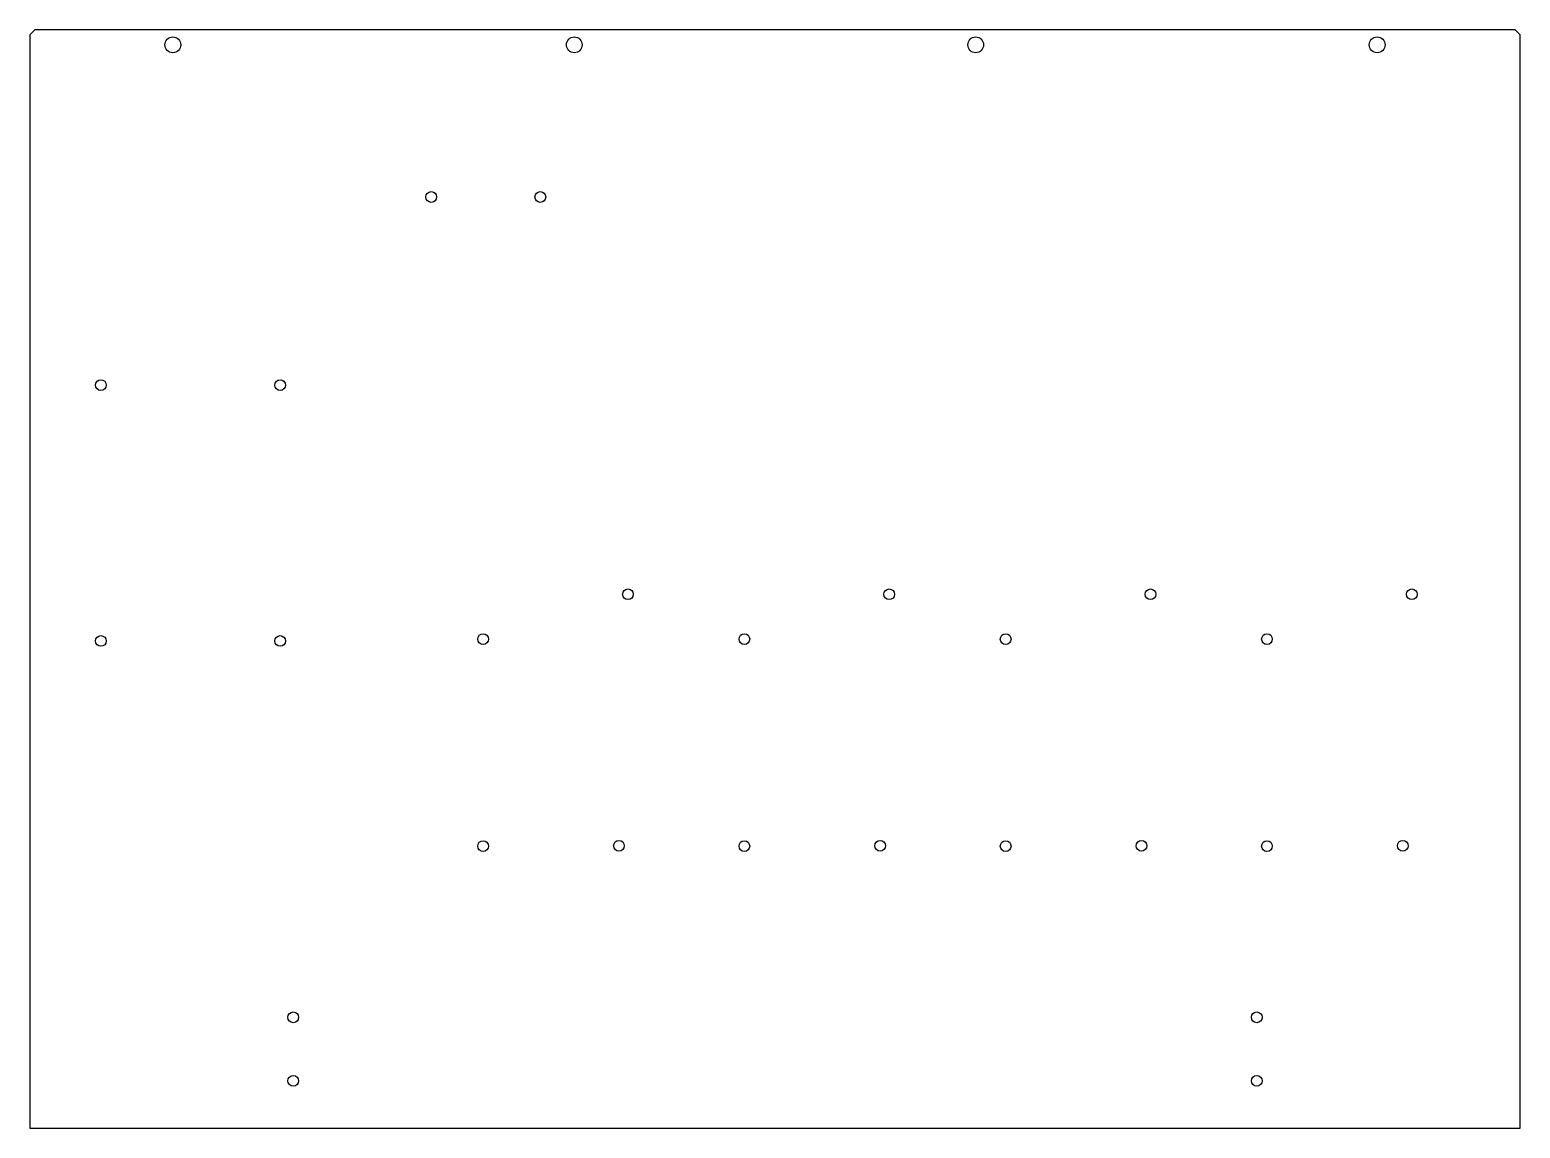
# Model space of a CAD drawing. Header units: millimetres. Extents: x -223 to 223, y -154 to 174.
import ezdxf

# ---------------------------------------------------------------- set-up
doc = ezdxf.new("R2010")
doc.units = ezdxf.units.MM
doc.layers.get('0').update_dxf_attribs({"linetype": 'CONTINUOUS'})

msp = doc.modelspace()

# ---------------------------------------------------------------- linework, layer by layer
msp.add_lwpolyline([(222.75, -154.31), (222.75, -153.65), (222.75, 172.65), (221.25, 174.15), (-221.25, 174.15), (-222.75, 172.65), (-222.75, -153.65), (-222.75, -154.31)], close=True)
for centre, radius in [((-180, 169.65), 2.35), ((-60, 169.65), 2.35), ((60, 169.65), 2.35), ((180, 169.65), 2.35), ((-102.75, 124.15), 1.6), ((-70.15, 124.15), 1.6), ((-201.5, 67.9), 1.6), ((-147.9, 67.9), 1.6), ((-43.95, 5.35), 1.6), ((34.15, 5.35), 1.6), ((112.25, 5.35), 1.6), ((190.35, 5.35), 1.6), ((-201.5, -8.6), 1.6), ((-147.9, -8.6), 1.6), ((-87.25, -8.05), 1.6), ((-9.15, -8.05), 1.6), ((68.95, -8.05), 1.6), ((147.05, -8.05), 1.6), ((-87.25, -69.95), 1.6), ((-46.65, -69.85), 1.6), ((-9.15, -69.95), 1.6), ((31.45, -69.85), 1.6), ((68.95, -69.95), 1.6), ((109.55, -69.85), 1.6), ((147.05, -69.95), 1.6), ((187.65, -69.85), 1.6), ((-144, -121.15), 1.6), ((144, -121.15), 1.6), ((-144, -140.15), 1.6), ((144, -140.15), 1.6)]:
    msp.add_circle(centre, radius)

doc.saveas('drawing.dxf')
